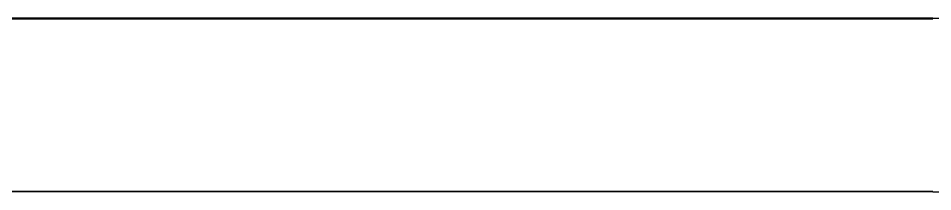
# Model space of a CAD drawing. Header units: metres. Extents: x 2 to 41.4, y 0.9 to 39.
# Drawn here: x 4.024 to 5.877, y 15.223 to 15.575 of the extents above; entities that cross this region are included whole.
import ezdxf

# ---------------------------------------------------------------- set-up
doc = ezdxf.new("R2010")
doc.units = ezdxf.units.M
doc.layers.add('BSA_MATERIAL_SECTION', color=7, linetype='Continuous')

msp = doc.modelspace()

# ---------------------------------------------------------------- linework, layer by layer
at = {"layer": 'BSA_MATERIAL_SECTION'}
for p, q in [((5.8775, 15.5747), (2.7258, 15.5747)), ((2.7258, 15.5739), (5.8775, 15.5739)), ((5.8775, 15.5747), (9.0292, 15.5747)), ((2.7258, 15.2239), (5.8775, 15.2239)), ((5.8775, 15.2231), (2.7258, 15.2231)), ((5.8775, 15.2231), (9.0292, 15.2231))]:
    msp.add_line(p, q, dxfattribs=at)

doc.saveas('drawing.dxf')
